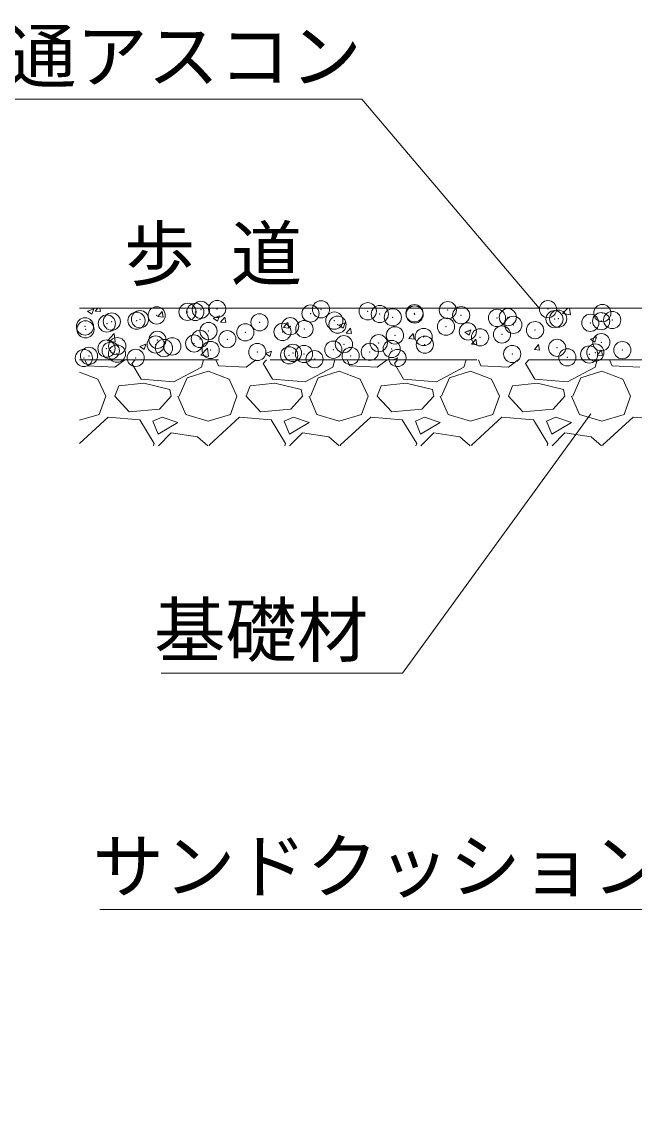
# Model space of a CAD drawing. Units: millimetres at full size, sheet at 1:20; details may follow other scales. Extents: x -285 to 21875, y 5903 to 11843.
# Drawn here: x 10366 to 10722, y 10096 to 10736 of the extents above; entities that cross this region are included whole.
import ezdxf
from ezdxf.enums import TextEntityAlignment as Align

# ---------------------------------------------------------------- set-up
doc = ezdxf.new("R2010")
doc.units = ezdxf.units.MM
doc.header["$LTSCALE"] = 20
doc.header["$PDMODE"] = 32
doc.header["$PDSIZE"] = 10
doc.linetypes.add('DASHED', pattern=[7.5, 6, -1.5])
for name, color, linetype, lineweight in [('ハッチング', 7, 'Continuous', 5), ('基礎', 3, 'Continuous', 13), ('引出線', 4, 'Continuous', 13)]:
    doc.layers.add(name, color=color, linetype=linetype, lineweight=lineweight)
doc.layers.add('文字', color=7, linetype='Continuous')
doc.styles.add('ＭＳ ゴシック', font='')
doc.styles.get('ＭＳ ゴシック').set_extended_font_data('MS Gothic')

# ---------------------------------------------------------------- blocks, each defined once
blk = doc.blocks.new('filled_arrow')
at = {"color": 0, "linetype": 'Continuous', "lineweight": -2}
blk.add_solid([(7.5, 1.25), (0, 0), (7.5, -1.25)], dxfattribs=at)

msp = doc.modelspace()

# ---------------------------------------------------------------- linework, layer by layer
at = {"layer": 'ハッチング'}
for p, q in [((10403.93, 10568.17), (10406.46, 10566.47)), ((10403.94, 10568.19), (10407.5, 10569.55)), ((10406.46, 10566.47), (10407.49, 10569.54)), ((10408.35, 10568.24), (10409.83, 10569.99)), ((10408.35, 10568.24), (10411.39, 10567.97)), ((10411.43, 10567.98), (10411.06, 10569.99)), ((10444.79, 10565.05), (10447.24, 10567.97)), ((10447.87, 10564.79), (10447.28, 10567.98)), ((10476.95, 10564.12), (10480.5, 10565.48)), ((10479.47, 10562.4), (10480.5, 10565.47)), ((10679.83, 10566.87), (10682.82, 10569.99)), ((10679.84, 10566.85), (10684.36, 10566.15)), ((10684.36, 10566.17), (10683.91, 10569.99)), ((10444.79, 10565.05), (10447.82, 10564.78)), ((10476.94, 10564.1), (10479.47, 10562.4)), ((10481.23, 10561.86), (10483.67, 10564.78)), ((10481.23, 10561.86), (10484.26, 10561.6)), ((10484.31, 10561.6), (10483.72, 10564.79)), ((10517.66, 10558.67), (10520.11, 10561.59)), ((10520.74, 10558.42), (10520.16, 10561.6)), ((10549.94, 10560.03), (10552.47, 10558.33)), ((10549.95, 10560.05), (10553.51, 10561.42)), ((10552.47, 10558.33), (10553.5, 10561.4)), ((10415.49, 10551.02), (10419.44, 10555.15)), ((10420.01, 10550.32), (10419.45, 10555.15)), ((10517.66, 10558.67), (10520.7, 10558.41)), ((10554.1, 10555.49), (10556.55, 10558.4)), ((10554.1, 10555.49), (10557.14, 10555.22)), ((10557.18, 10555.23), (10556.59, 10558.41)), ((10590.54, 10552.3), (10592.99, 10555.22)), ((10593.62, 10552.04), (10593.03, 10555.22)), ((10622.95, 10555.97), (10625.48, 10554.26)), ((10622.96, 10555.98), (10626.51, 10557.35)), ((10625.48, 10554.26), (10626.51, 10557.33)), ((10695.96, 10551.91), (10699.52, 10553.28)), ((10698.49, 10550.19), (10699.52, 10553.26)), ((10415.49, 10551), (10420.01, 10550.3)), ((10434.26, 10547.73), (10437.82, 10549.1)), ((10434.26, 10547.72), (10436.78, 10546.01)), ((10436.78, 10546.01), (10437.81, 10549.08)), ((10469.7, 10542.61), (10473.66, 10546.74)), ((10474.23, 10541.91), (10473.67, 10546.74)), ((10590.54, 10552.3), (10593.57, 10552.03)), ((10626.97, 10549.11), (10629.42, 10552.03)), ((10626.97, 10549.11), (10630.01, 10548.84)), ((10630.05, 10548.85), (10629.47, 10552.04)), ((10663.41, 10545.92), (10665.86, 10548.84)), ((10666.49, 10545.66), (10665.9, 10548.85)), ((10695.96, 10551.9), (10698.48, 10550.19)), ((10402.28, 10539.99), (10403.81, 10536.37)), ((10419.81, 10535.61), (10425.49, 10539.99)), ((10429.72, 10537.89), (10431.61, 10539.99)), ((10469.71, 10542.59), (10474.23, 10541.89)), ((10471.36, 10539.99), (10470.1, 10535.61)), ((10478.48, 10539.99), (10480.01, 10536.37)), ((10496.01, 10535.61), (10501.69, 10539.99)), ((10505.92, 10537.89), (10507.81, 10539.99)), ((10507.26, 10543.65), (10509.79, 10541.95)), ((10507.27, 10543.67), (10510.83, 10545.03)), ((10509.79, 10541.94), (10510.82, 10545.01)), ((10547.56, 10539.99), (10546.3, 10535.61)), ((10554.68, 10539.99), (10556.21, 10536.37)), ((10572.21, 10535.61), (10577.89, 10539.99)), ((10581.31, 10539.99), (10583.83, 10540.96)), ((10582.12, 10537.89), (10584.01, 10539.99)), ((10583.51, 10539.99), (10583.83, 10540.95)), ((10623.76, 10539.99), (10622.5, 10535.61)), ((10630.88, 10539.99), (10632.41, 10536.37)), ((10648.41, 10535.61), (10654.09, 10539.99)), ((10658.32, 10537.89), (10660.21, 10539.99)), ((10663.41, 10545.92), (10666.45, 10545.66)), ((10699.96, 10539.99), (10698.7, 10535.61)), ((10699.85, 10542.73), (10702.3, 10545.65)), ((10699.85, 10542.73), (10702.88, 10542.47)), ((10702.93, 10542.48), (10702.34, 10545.66)), ((10707.08, 10539.99), (10708.61, 10536.37)), ((10403.81, 10536.37), (10419.81, 10535.61)), ((10435.05, 10528.75), (10429.72, 10537.89)), ((10470.1, 10535.61), (10454.1, 10527.22)), ((10461.72, 10529.51), (10473.91, 10533.32)), ((10473.91, 10533.32), (10486.1, 10528.75)), ((10480.01, 10536.37), (10496.01, 10535.61)), ((10511.25, 10528.75), (10505.92, 10537.89)), ((10546.3, 10535.61), (10530.3, 10527.22)), ((10537.92, 10529.51), (10550.11, 10533.32)), ((10550.11, 10533.32), (10562.3, 10528.75)), ((10556.21, 10536.37), (10572.21, 10535.61)), ((10587.45, 10528.75), (10582.12, 10537.89)), ((10622.5, 10535.61), (10606.5, 10527.22)), ((10614.12, 10529.51), (10626.31, 10533.32)), ((10626.31, 10533.32), (10638.5, 10528.75)), ((10632.41, 10536.37), (10648.41, 10535.61)), ((10663.65, 10528.75), (10658.32, 10537.89)), ((10698.7, 10535.61), (10682.7, 10527.22)), ((10690.32, 10529.51), (10702.51, 10533.32)), ((10702.51, 10533.32), (10714.7, 10528.75)), ((10708.61, 10536.37), (10724.61, 10535.61)), ((10399.29, 10532.73), (10409.9, 10528.75)), ((10409.9, 10528.75), (10414.48, 10518.84)), ((10454.1, 10527.22), (10435.05, 10528.75)), ((10457.15, 10518.84), (10461.72, 10529.51)), ((10486.1, 10528.75), (10490.68, 10518.84)), ((10530.3, 10527.22), (10511.25, 10528.75)), ((10533.35, 10518.84), (10537.92, 10529.51)), ((10562.3, 10528.75), (10566.88, 10518.84)), ((10606.5, 10527.22), (10587.45, 10528.75)), ((10609.55, 10518.84), (10614.12, 10529.51)), ((10638.5, 10528.75), (10643.08, 10518.84)), ((10682.7, 10527.22), (10663.65, 10528.75)), ((10685.75, 10518.84), (10690.32, 10529.51)), ((10714.7, 10528.75), (10719.28, 10518.84)), ((10419.81, 10518.84), (10422.1, 10524.94)), ((10436.57, 10526.46), (10422.1, 10524.94)), ((10451.81, 10522.65), (10436.57, 10526.46)), ((10452.58, 10518.84), (10451.81, 10522.65)), ((10496.01, 10518.84), (10498.3, 10524.94)), ((10512.77, 10526.46), (10498.3, 10524.94)), ((10528.01, 10522.65), (10512.77, 10526.46)), ((10528.78, 10518.84), (10528.01, 10522.65)), ((10572.21, 10518.84), (10574.5, 10524.94)), ((10588.97, 10526.46), (10574.5, 10524.94)), ((10604.21, 10522.65), (10588.97, 10526.46)), ((10604.98, 10518.84), (10604.21, 10522.65)), ((10648.41, 10518.84), (10650.7, 10524.94)), ((10665.17, 10526.46), (10650.7, 10524.94)), ((10680.41, 10522.65), (10665.17, 10526.46)), ((10681.18, 10518.84), (10680.41, 10522.65)), ((10410.67, 10508.17), (10414.48, 10518.84)), ((10428.19, 10509.7), (10419.81, 10518.84)), ((10452.58, 10518.84), (10445.72, 10511.22)), ((10456.39, 10518.84), (10460.96, 10508.17)), ((10486.87, 10508.17), (10490.68, 10518.84)), ((10504.39, 10509.7), (10496.01, 10518.84)), ((10528.78, 10518.84), (10521.92, 10511.22)), ((10532.59, 10518.84), (10537.16, 10508.17)), ((10563.07, 10508.17), (10566.88, 10518.84)), ((10580.59, 10509.7), (10572.21, 10518.84)), ((10604.98, 10518.84), (10598.12, 10511.22)), ((10608.79, 10518.84), (10613.36, 10508.17)), ((10639.27, 10508.17), (10643.08, 10518.84)), ((10656.79, 10509.7), (10648.41, 10518.84)), ((10681.18, 10518.84), (10674.32, 10511.22)), ((10684.99, 10518.84), (10689.56, 10508.17)), ((10715.47, 10508.17), (10719.28, 10518.84)), ((10399.29, 10504.83), (10410.67, 10508.17)), ((10445.72, 10511.22), (10428.19, 10509.7)), ((10460.96, 10508.17), (10473.91, 10504.36)), ((10473.91, 10504.36), (10486.87, 10508.17)), ((10521.92, 10511.22), (10504.39, 10509.7)), ((10537.16, 10508.17), (10550.11, 10504.36)), ((10550.11, 10504.36), (10563.07, 10508.17)), ((10598.12, 10511.22), (10580.59, 10509.7)), ((10613.36, 10508.17), (10626.31, 10504.36)), ((10626.31, 10504.36), (10639.27, 10508.17)), ((10674.32, 10511.22), (10656.79, 10509.7)), ((10689.56, 10508.17), (10702.51, 10504.36)), ((10702.51, 10504.36), (10715.47, 10508.17)), ((10416, 10506.65), (10399.29, 10491.4)), ((10434.29, 10505.13), (10416, 10506.65)), ((10442.67, 10491.41), (10434.29, 10505.13)), ((10447.24, 10506.65), (10441.91, 10504.36)), ((10441.91, 10504.36), (10444.96, 10496.74)), ((10444.96, 10496.74), (10456.39, 10503.6)), ((10456.39, 10503.6), (10447.24, 10506.65)), ((10492.2, 10506.65), (10474.67, 10490.65)), ((10510.49, 10505.13), (10492.2, 10506.65)), ((10518.87, 10491.41), (10510.49, 10505.13)), ((10523.44, 10506.65), (10518.11, 10504.36)), ((10518.11, 10504.36), (10521.16, 10496.74)), ((10521.16, 10496.74), (10532.59, 10503.6)), ((10532.59, 10503.6), (10523.44, 10506.65)), ((10568.4, 10506.65), (10550.87, 10490.65)), ((10586.69, 10505.13), (10568.4, 10506.65)), ((10595.07, 10491.41), (10586.69, 10505.13)), ((10599.64, 10506.65), (10594.31, 10504.36)), ((10594.31, 10504.36), (10597.36, 10496.74)), ((10597.36, 10496.74), (10608.79, 10503.6)), ((10608.79, 10503.6), (10599.64, 10506.65)), ((10644.6, 10506.65), (10627.07, 10490.65)), ((10662.89, 10505.13), (10644.6, 10506.65)), ((10671.27, 10491.41), (10662.89, 10505.13)), ((10675.84, 10506.65), (10670.51, 10504.36)), ((10670.51, 10504.36), (10673.56, 10496.74)), ((10673.56, 10496.74), (10684.99, 10503.6)), ((10684.99, 10503.6), (10675.84, 10506.65)), ((10720.8, 10506.65), (10703.27, 10490.65)), ((10739.09, 10505.13), (10720.8, 10506.65)), ((10452.58, 10497.51), (10445.06, 10489.99)), ((10467.82, 10495.22), (10452.58, 10497.51)), ((10473.79, 10489.99), (10467.82, 10495.22)), ((10528.78, 10497.51), (10521.26, 10489.99)), ((10544.02, 10495.22), (10528.78, 10497.51)), ((10549.99, 10489.99), (10544.02, 10495.22)), ((10604.98, 10497.51), (10597.46, 10489.99)), ((10620.22, 10495.22), (10604.98, 10497.51)), ((10626.19, 10489.99), (10620.22, 10495.22)), ((10681.18, 10497.51), (10673.66, 10489.99)), ((10696.42, 10495.22), (10681.18, 10497.51)), ((10702.39, 10489.99), (10696.42, 10495.22)), ((10442.22, 10489.99), (10442.67, 10491.41)), ((10474.67, 10490.65), (10474.64, 10489.99)), ((10518.42, 10489.99), (10518.87, 10491.41)), ((10550.87, 10490.65), (10550.84, 10489.99)), ((10594.62, 10489.99), (10595.07, 10491.41)), ((10627.07, 10490.65), (10627.04, 10489.99)), ((10670.82, 10489.99), (10671.27, 10491.41)), ((10703.27, 10490.65), (10703.24, 10489.99))]:
    msp.add_line(p, q, dxfattribs=at)
for p in [(10461.99, 10567.8), (10466.49, 10567.78), (10469.76, 10569), (10479.2, 10569.45), (10533.41, 10566.82), (10539.53, 10569.3), (10566.65, 10568.15), (10593.77, 10567), (10613.16, 10568.81), (10671.32, 10569.38), (10702.91, 10567.09), (10415.16, 10561.02), (10418.02, 10562.17), (10432.36, 10562.72), (10434.4, 10563.55), (10444.1, 10565.75), (10503.79, 10561.73), (10547.27, 10562.73), (10549.12, 10560.38), (10573.66, 10566.54), (10581.2, 10564.6), (10593.92, 10566.28), (10620.89, 10565.86), (10641.69, 10564.3), (10648, 10564.71), (10675.12, 10563.57), (10677.25, 10563.84), (10695.92, 10561.43), (10702.24, 10562.42), (10708.63, 10563.1), (10402.45, 10559.35), (10402.74, 10557.63), (10474.16, 10556.65), (10495.53, 10555.9), (10517.16, 10556.17), (10521.61, 10559.48), (10529.88, 10557.85), (10582.44, 10554.13), (10612.07, 10559.21), (10624.78, 10556.45), (10644.6, 10554.67), (10651.17, 10560.26), (10663.83, 10557.21), (10421.17, 10547.92), (10443.49, 10548.84), (10444.54, 10551.56), (10453.12, 10547.74), (10465.84, 10549.42), (10469.15, 10552.09), (10485.08, 10551.95), (10552.81, 10549.04), (10573.04, 10549.63), (10599.12, 10553.2), (10599.8, 10548.77), (10631.88, 10553), (10702.29, 10550.18), (10404.76, 10542.24), (10414.91, 10546.48), (10417.4, 10545.26), (10421.04, 10543.52), (10431.88, 10541.1), (10448.29, 10546.77), (10475.4, 10545.63), (10502.52, 10544.48), (10521, 10542.56), (10523.19, 10543.96), (10529.64, 10543.34), (10546.66, 10545.82), (10556.76, 10542.19), (10567.84, 10544.57), (10580.56, 10546.24), (10650.55, 10543.35), (10676.63, 10546.93), (10682.55, 10541.39), (10695.27, 10543.07), (10698.85, 10544.16), (10714.51, 10545.6), (10401.8, 10540.99), (10535.76, 10540.34), (10583.88, 10541.04)]:
    msp.add_point(p, dxfattribs=at)
at = {"layer": '基礎'}
msp.add_line((10399.29, 10569.99), (10779.97, 10569.99), dxfattribs=at)
at = {"layer": '基礎', "linetype": 'DASHED', "lineweight": 15}
msp.add_line((10779.97, 10539.99), (10399.29, 10539.99), dxfattribs=at)
at = {"layer": '引出線', "lineweight": 9}
for points in [[(10666.27, 10569.99), (10563.15, 10691.42), (10318.84, 10691.42)], [(10696.15, 10508.67), (10586.9, 10358.02), (10446.7, 10358.02)], [(10884.95, 10096.19), (10758.39, 10220.81), (10411.08, 10220.81)]]:
    msp.add_lwpolyline(points, dxfattribs=at)

# ---------------------------------------------------------------- block references
at = {"layer": '引出線', "lineweight": 9, "xscale": 0.16, "yscale": 0.16}
for p, rotation in [((10666.27, 10569.99), 130.3), ((10696.15, 10508.67), 234.1)]:
    msp.add_blockref('filled_arrow', p, dxfattribs=dict(at, rotation=rotation))

# ---------------------------------------------------------------- texts
at = {"layer": '引出線', "style": 'ＭＳ ゴシック'}
for s, p in [('普通アスコン', (10563.15, 10731.61)), ('基礎材', (10566.9, 10398.2)), ('サンドクッション', (10738.39, 10261.15))]:
    msp.add_text(s, height=30.38, dxfattribs=at).set_placement(p, align=Align.TOP_RIGHT)
at = {"layer": '文字', "style": 'ＭＳ ゴシック'}
msp.add_text('歩 道', height=30.38, dxfattribs=at).set_placement((10476.81, 10601.62), align=Align.MIDDLE_CENTER)

doc.saveas('drawing.dxf')
